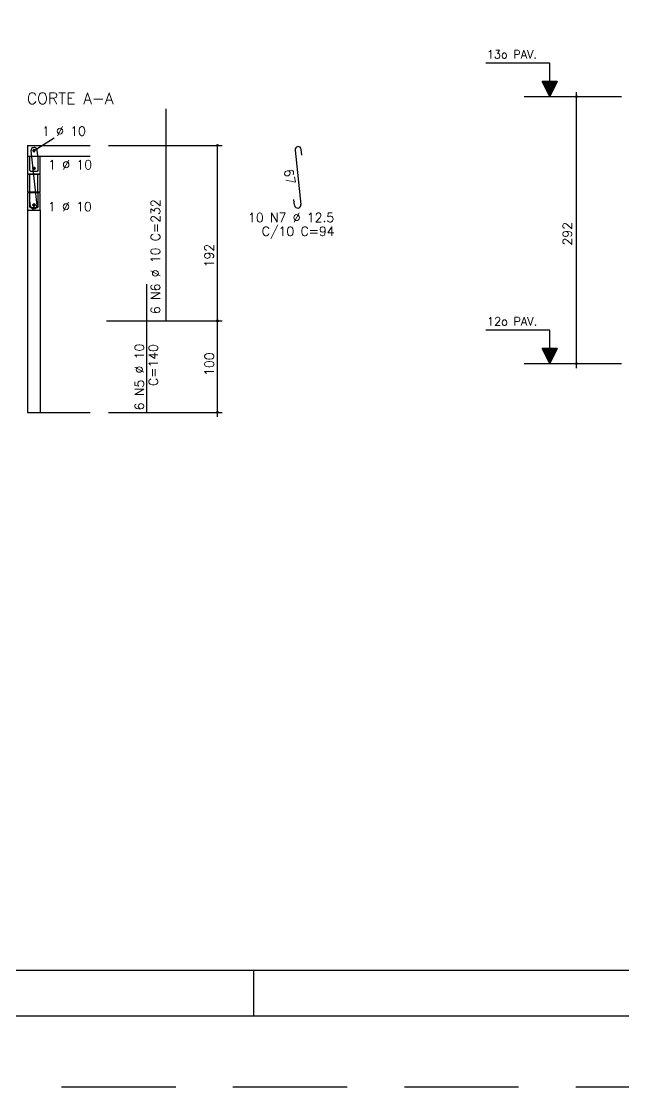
# Model space of a CAD drawing. Extents: x -1 to 122, y -1 to 61.
# Drawn here: x 16.8 to 29.98, y -1.45 to 21.86 of the extents above; entities that cross this region are included whole.
import ezdxf

# ---------------------------------------------------------------- set-up
doc = ezdxf.new("R2010")
doc.units = 0
doc.header["$MEASUREMENT"] = 0
doc.linetypes.add('HIDDEN', pattern=[0.375, 0.25, -0.125])
doc.layers.get('0').update_dxf_attribs({"linetype": 'CONTINUOUS'})
doc.layers.get('Defpoints').update_dxf_attribs({"linetype": 'CONTINUOUS'})
for name, color, linetype in [('ARQ_FOLHA', 7, 'CONTINUOUS'), ('PENA_01', 1, 'CONTINUOUS'), ('PENA_02', 2, 'CONTINUOUS'), ('PENA_03', 3, 'CONTINUOUS'), ('PENA_05', 5, 'CONTINUOUS')]:
    doc.layers.add(name, color=color, linetype=linetype)
doc.styles.get("Standard").update_dxf_attribs({"font": 'ROMANS.SHX'})

# ---------------------------------------------------------------- blocks, each defined once
blk = doc.blocks.new('FOLHA A1+1 - 1102 X 594')
at = {"layer": 'ARQ_FOLHA', "color": 1}
blk.add_line((-979, 10), (-979, 0), dxfattribs=at)
for points in [[(-1189, 0), (0, 0), (0, 594), (-1189, 594)], [(-1164, 10), (-10, 10), (-10, 584), (-1164, 584)]]:
    blk.add_lwpolyline(points, close=True, dxfattribs=at)
at = {"layer": 'Defpoints', "color": 8, "linetype": 'HIDDEN', "ltscale": 100}
blk.add_lwpolyline([(-1208.5, 609.5), (-1208.5, -15.5), (19.5, -15.5), (19.5, 609.5)], close=True, dxfattribs=at)

msp = doc.modelspace()

# ---------------------------------------------------------------- linework, layer by layer
at = {"layer": 'PENA_01', "linetype": 'Continuous'}
for p, q in [((27.806, 20.209), (29.937, 20.209)), ((17.086, 19.03), (17.525, 19.308)), ((27.806, 14.369), (29.937, 14.369))]:
    msp.add_line(p, q, dxfattribs=at)
at = {"layer": 'PENA_02', "linetype": 'Continuous'}
for centre, radius in [((28.952, 20.209), 0.02), ((28.952, 20.209), 0.01), ((21.1, 19.143), 0.02), ((21.1, 19.143), 0.01), ((21.1, 15.303), 0.02), ((21.1, 15.303), 0.01), ((28.952, 14.369), 0.02), ((28.952, 14.369), 0.01), ((21.1, 13.303), 0.02), ((21.1, 13.303), 0.01)]:
    msp.add_circle(centre, radius, dxfattribs=at)
at = {"layer": 'PENA_03', "linetype": 'Continuous'}
for p, q in [((28.365, 20.941), (26.965, 20.941)), ((28.365, 20.541), (28.365, 20.941)), ((28.366, 20.541), (28.366, 20.942)), ((28.366, 20.209), (28.2, 20.541)), ((28.2, 20.541), (28.365, 20.541)), ((28.366, 20.212), (28.202, 20.54)), ((28.529, 20.54), (28.202, 20.54)), ((28.519, 20.515), (28.212, 20.515)), ((28.532, 20.541), (28.366, 20.209)), ((28.366, 20.541), (28.532, 20.541)), ((28.529, 20.54), (28.366, 20.212)), ((28.506, 20.49), (28.225, 20.49)), ((28.493, 20.464), (28.238, 20.464)), ((28.48, 20.439), (28.251, 20.439)), ((28.468, 20.413), (28.263, 20.413)), ((28.455, 20.388), (28.276, 20.388)), ((28.442, 20.362), (28.289, 20.362)), ((28.429, 20.337), (28.302, 20.337)), ((28.417, 20.311), (28.315, 20.311)), ((28.404, 20.286), (28.327, 20.286)), ((28.952, 14.269), (28.952, 20.309)), ((28.391, 20.26), (28.34, 20.26)), ((28.378, 20.235), (28.353, 20.235)), ((16.94, 19.143), (16.94, 18.523)), ((16.94, 19.143), (18.31, 19.143)), ((18.71, 19.143), (21.2, 19.143)), ((21.1, 13.202), (21.1, 19.143)), ((16.94, 18.903), (18.31, 18.903)), ((16.99, 18.123), (16.99, 18.503)), ((17.17, 18.123), (17.17, 18.503)), ((17.22, 18.103), (16.94, 18.103)), ((16.94, 18.103), (16.94, 17.723)), ((16.94, 17.723), (16.94, 13.303)), ((17.22, 17.723), (17.22, 13.303)), ((18.668, 15.303), (21.2, 15.303)), ((28.365, 15.101), (26.965, 15.101)), ((28.365, 14.701), (28.365, 15.101)), ((28.366, 14.701), (28.366, 15.102)), ((28.366, 14.369), (28.2, 14.701)), ((28.2, 14.701), (28.365, 14.701)), ((28.366, 14.372), (28.202, 14.7)), ((28.529, 14.7), (28.202, 14.7)), ((28.532, 14.701), (28.366, 14.369)), ((28.366, 14.701), (28.532, 14.701)), ((28.529, 14.7), (28.366, 14.372)), ((28.519, 14.675), (28.212, 14.675)), ((28.506, 14.65), (28.225, 14.65)), ((28.493, 14.624), (28.238, 14.624)), ((28.48, 14.599), (28.251, 14.599)), ((28.468, 14.573), (28.263, 14.573)), ((28.455, 14.548), (28.276, 14.548)), ((28.442, 14.522), (28.289, 14.522)), ((28.429, 14.497), (28.302, 14.497)), ((28.417, 14.471), (28.315, 14.471)), ((28.404, 14.446), (28.327, 14.446)), ((28.391, 14.42), (28.34, 14.42)), ((28.378, 14.395), (28.353, 14.395)), ((16.94, 13.303), (18.31, 13.303)), ((18.71, 13.303), (21.2, 13.303))]:
    msp.add_line(p, q, dxfattribs=at)
for points in [[(16.94, 18.523), (17.22, 18.523), (17.22, 18.903)], [(17.17, 18.903), (17.17, 18.593), (17.15, 18.573), (17.01, 18.573), (16.99, 18.593), (16.99, 18.903)], [(17.106, 19.028), (17.104, 19.038), (17.098, 19.047), (17.089, 19.052), (17.079, 19.053), (17.069, 19.05), (17.061, 19.043), (17.057, 19.033), (17.057, 19.023), (17.061, 19.013), (17.069, 19.007), (17.079, 19.003), (17.089, 19.004), (17.098, 19.01), (17.104, 19.018), (17.106, 19.028)], [(17.106, 18.638), (17.104, 18.648), (17.098, 18.656), (17.089, 18.661), (17.079, 18.662), (17.069, 18.659), (17.061, 18.652), (17.057, 18.643), (17.057, 18.632), (17.061, 18.623), (17.069, 18.616), (17.079, 18.613), (17.089, 18.614), (17.098, 18.619), (17.104, 18.627), (17.106, 18.638)], [(16.94, 18.123), (17.22, 18.123), (17.22, 18.503), (16.94, 18.503), (16.94, 18.123)], [(16.94, 17.723), (17.22, 17.723), (17.22, 18.103)], [(17.17, 18.103), (17.17, 17.793), (17.15, 17.773), (17.01, 17.773), (16.99, 17.793), (16.99, 18.103)], [(17.106, 17.838), (17.104, 17.848), (17.098, 17.856), (17.089, 17.861), (17.079, 17.862), (17.069, 17.859), (17.061, 17.852), (17.057, 17.843), (17.057, 17.832), (17.061, 17.823), (17.069, 17.816), (17.079, 17.813), (17.089, 17.814), (17.098, 17.819), (17.104, 17.827), (17.106, 17.838)]]:
    msp.add_lwpolyline(points, dxfattribs=at)
for centre in [(17.081, 18.638), (17.081, 17.838)]:
    msp.add_circle(centre, 0.025, dxfattribs=at)
for points in [[(17.106, 19.028), (17.061, 19.043), (17.057, 19.033)], [(17.106, 19.028), (17.057, 19.033), (17.057, 19.023)], [(17.106, 19.028), (17.057, 19.023), (17.061, 19.013)], [(17.106, 19.028), (17.069, 19.05), (17.061, 19.043)], [(17.106, 19.028), (17.061, 19.013), (17.069, 19.007)], [(17.106, 19.028), (17.079, 19.053), (17.069, 19.05)], [(17.106, 19.028), (17.069, 19.007), (17.079, 19.003)], [(17.106, 19.028), (17.089, 19.052), (17.079, 19.053)], [(17.106, 19.028), (17.079, 19.003), (17.089, 19.004)], [(17.106, 19.028), (17.098, 19.047), (17.089, 19.052)], [(17.106, 19.028), (17.089, 19.004), (17.098, 19.01)], [(17.106, 19.028), (17.104, 19.038), (17.098, 19.047)], [(17.106, 19.028), (17.098, 19.01), (17.104, 19.018)], [(17.106, 19.028), (17.104, 19.018), (17.106, 19.028)], [(17.106, 18.638), (17.061, 18.652), (17.057, 18.643)], [(17.106, 18.638), (17.057, 18.643), (17.057, 18.632)], [(17.106, 18.638), (17.069, 18.659), (17.058, 18.646)], [(17.106, 18.638), (17.058, 18.646), (17.058, 18.629)], [(17.106, 18.638), (17.069, 18.659), (17.061, 18.652)], [(17.106, 18.638), (17.086, 18.662), (17.069, 18.659)], [(17.106, 18.638), (17.079, 18.662), (17.069, 18.659)], [(17.106, 18.638), (17.089, 18.661), (17.079, 18.662)], [(17.106, 18.638), (17.1, 18.654), (17.086, 18.662)], [(17.106, 18.638), (17.098, 18.656), (17.089, 18.661)], [(17.106, 18.638), (17.104, 18.648), (17.098, 18.656)], [(17.106, 18.638), (17.057, 18.632), (17.061, 18.623)], [(17.106, 18.638), (17.058, 18.629), (17.069, 18.616)], [(17.106, 18.638), (17.061, 18.623), (17.069, 18.616)], [(17.106, 18.638), (17.069, 18.616), (17.086, 18.613)], [(17.106, 18.638), (17.069, 18.616), (17.079, 18.613)], [(17.106, 18.638), (17.079, 18.613), (17.089, 18.614)], [(17.106, 18.638), (17.086, 18.613), (17.1, 18.621)], [(17.106, 18.638), (17.089, 18.614), (17.098, 18.619)], [(17.106, 18.638), (17.098, 18.619), (17.104, 18.627)], [(17.106, 18.638), (17.1, 18.621), (17.106, 18.638)], [(17.106, 18.638), (17.104, 18.627), (17.106, 18.638)], [(17.106, 17.838), (17.061, 17.852), (17.057, 17.843)], [(17.106, 17.838), (17.057, 17.843), (17.057, 17.832)], [(17.106, 17.838), (17.057, 17.832), (17.061, 17.823)], [(17.106, 17.838), (17.069, 17.859), (17.058, 17.846)], [(17.106, 17.838), (17.058, 17.846), (17.058, 17.829)], [(17.106, 17.838), (17.058, 17.829), (17.069, 17.816)], [(17.106, 17.838), (17.069, 17.859), (17.061, 17.852)], [(17.106, 17.838), (17.061, 17.823), (17.069, 17.816)], [(17.106, 17.838), (17.086, 17.862), (17.069, 17.859)], [(17.106, 17.838), (17.079, 17.862), (17.069, 17.859)], [(17.106, 17.838), (17.069, 17.816), (17.086, 17.813)], [(17.106, 17.838), (17.069, 17.816), (17.079, 17.813)], [(17.106, 17.838), (17.089, 17.861), (17.079, 17.862)], [(17.106, 17.838), (17.079, 17.813), (17.089, 17.814)], [(17.106, 17.838), (17.1, 17.854), (17.086, 17.862)], [(17.106, 17.838), (17.086, 17.813), (17.1, 17.821)], [(17.106, 17.838), (17.098, 17.856), (17.089, 17.861)], [(17.106, 17.838), (17.089, 17.814), (17.098, 17.819)], [(17.106, 17.838), (17.104, 17.848), (17.098, 17.856)], [(17.106, 17.838), (17.098, 17.819), (17.104, 17.827)], [(17.106, 17.838), (17.1, 17.821), (17.106, 17.838)], [(17.106, 17.838), (17.104, 17.827), (17.106, 17.838)]]:
    msp.add_solid(points, dxfattribs=at)
at = {"layer": 'PENA_05', "linetype": 'Continuous'}
for p, q in [((19.976, 15.3), (19.976, 19.943)), ((17.015, 19.021), (17.143, 17.829)), ((17.166, 18.911), (17.153, 19.036)), ((22.793, 19.039), (22.921, 17.847)), ((22.944, 18.929), (22.93, 19.053)), ((22.784, 17.832), (22.771, 17.956)), ((17.006, 17.814), (16.993, 17.939)), ((19.55, 13.303), (19.55, 16.103))]:
    msp.add_line(p, q, dxfattribs=at)
for centre, start, end in [((22.862, 19.046), 6.1325, 186.1325), ((17.084, 19.028), 6.1325, 186.1325), ((17.075, 17.822), 186.1325, 6.1325), ((22.853, 17.839), 186.1325, 6.1325)]:
    msp.add_arc(centre, 0.069, start, end, dxfattribs=at)

# ---------------------------------------------------------------- block references
at = {"xscale": 0.09999999999999938, "yscale": 0.09999999999999938, "zscale": 0.09999999999999938}
msp.add_blockref('FOLHA A1+1 - 1102 X 594', (119.786, 0.103), dxfattribs=at)

# ---------------------------------------------------------------- texts
at = {"layer": 'PENA_03', "linetype": 'Continuous'}
for s, height, p in [('13o PAV.', 0.18, (26.991, 21.043)), ('1 %%c 10', 0.2, (17.258, 19.353)), ('1 %%c 10', 0.2, (17.392, 18.618)), ('1 %%c 10', 0.2, (17.388, 17.7)), ('10 N7 %%c 12.5', 0.2, (21.765, 17.464)), ('C/10 C=94', 0.2, (22.065, 17.164)), ('12o PAV.', 0.18, (26.995, 15.203))]:
    msp.add_text(s, height=height, dxfattribs=at).set_placement(p)
for s, rotation, p in [('67', 281.9866, (22.546, 18.606)), ('6 N6 %%c 10 C=232', 90, (19.84, 15.451)), ('292', 90, (28.85, 16.951)), ('192', 90, (21.014, 16.474)), ('6 N5 %%c 10', 90, (19.487, 13.347)), ('C=140', 90, (19.793, 13.878)), ('100', 90, (21.016, 14.099))]:
    msp.add_text(s, height=0.2, rotation=rotation, dxfattribs=at).set_placement(p)
at = {"layer": 'PENA_05', "linetype": 'Continuous'}
msp.add_text('CORTE A-A', height=0.25, dxfattribs=at).set_placement((16.927, 20.045))

doc.saveas('drawing.dxf')
